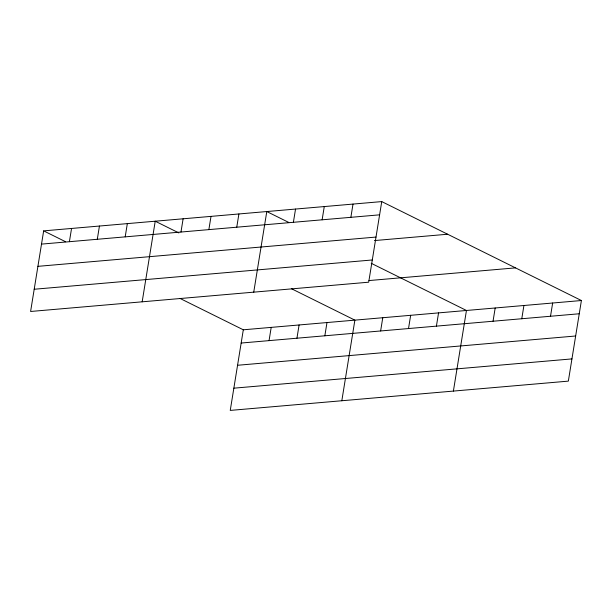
<?xml version="1.0" encoding="UTF-8"?>
<svg xmlns="http://www.w3.org/2000/svg" width="612" height="612" viewBox="0 0 612 612"><rect width="100%" height="100%" fill="white"/><g stroke="black" fill="none" stroke-linecap="round" stroke-linejoin="round"><path stroke-width="0.92" d="M43.659 230.869L30.6 311.477L368.692 282.201L381.75 201.593L43.659 230.869L65.614 241.748M69.401 241.694L71.55 228.452M97.293 239.277L99.442 226.035M125.192 236.867L127.334 223.625M142.168 301.815L155.226 221.207L178.88 232.927M180.976 232.032L183.118 218.79M208.868 229.622L211.01 216.373M236.76 227.205L238.902 213.963M179.959 298.404L243.308 329.799L230.25 410.407L568.341 381.131L581.4 300.523L381.75 201.593M253.743 292.154L266.794 211.545L288.757 222.431M269.058 340.624L271.2 327.382M293.393 222.301L295.535 209.059M296.95 338.207L299.092 324.964M322.126 219.815L324.276 206.573M324.842 335.797L326.984 322.555M350.867 217.321L353.009 204.079M341.825 400.745L354.876 320.137L291.526 288.742M380.626 330.962L382.768 317.72M408.518 328.552L410.66 315.302M436.41 326.135L438.559 312.893M453.393 391.083L466.451 310.475L371.232 263.298M493.043 321.231L495.184 307.989M521.776 318.745L523.926 305.495M550.517 316.251L552.659 303.009M41.509 244.112L379.601 214.835M37.913 266.342L376.005 237.066M374.399 240.577L447.632 234.235M34.203 289.247L372.295 259.97M368.952 280.564L515.518 267.872M243.308 329.799L581.4 300.523M241.166 343.041L579.258 313.765M237.563 365.272L575.655 335.996M233.853 388.176L571.945 358.9"/></g></svg>
